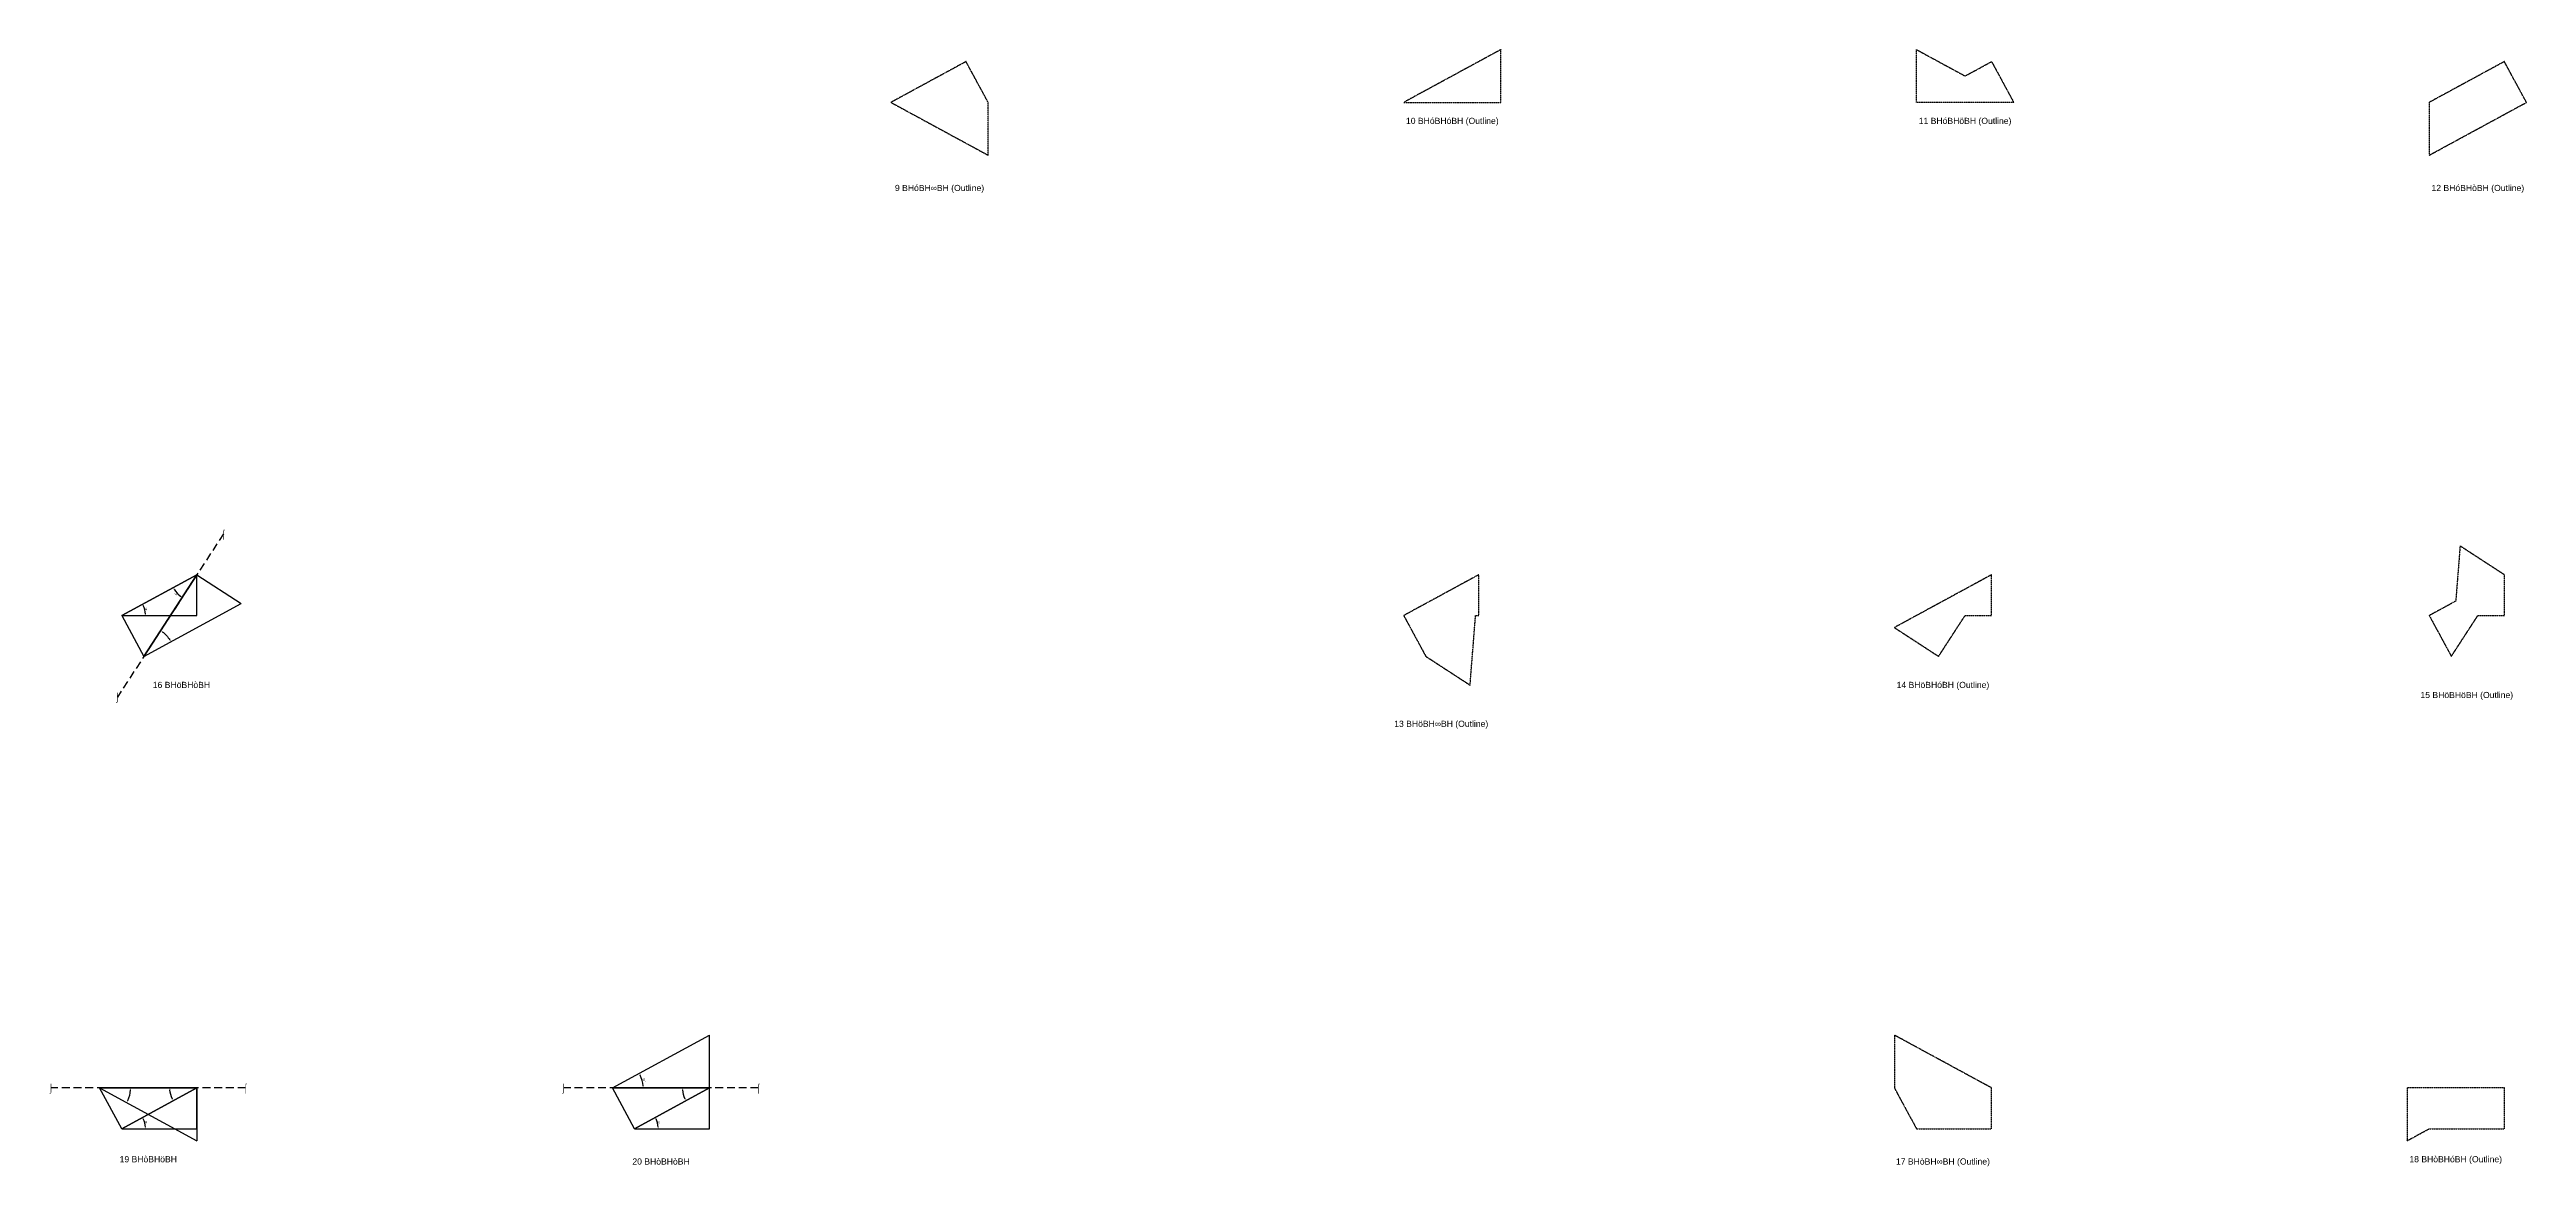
# Model space of a CAD drawing. Header units: millimetres. Extents: x 1423577 to 4401751, y -454579 to 121312.
# Drawn here: x 1835732 to 2238312, y -391482 to -210101 of the extents above; entities that cross this region are included whole.
import ezdxf
from ezdxf.enums import TextEntityAlignment as Align

# ---------------------------------------------------------------- set-up
doc = ezdxf.new("R2010")
doc.units = ezdxf.units.MM
doc.header["$PDMODE"] = 35
doc.linetypes.add('DASHED', pattern=[19.05, 12.7, -6.35])
for name, color, linetype in [('BASE', 170, 'Continuous'), ('HYPOTENUSE', 20, 'Continuous'), ('PERPENDICULAR', 90, 'Continuous')]:
    doc.layers.add(name, color=color, linetype=linetype)
doc.styles.add('Arial', font='arial_0.ttf')
doc.dimstyles.new('ISO-25', dxfattribs={"dimtxt": 250, "dimasz": 100, "dimexe": 1.25, "dimexo": 0.625, "dimgap": 100, "dimtad": 1, "dimdec": 0, "dimtxsty": 'Arial', "dimcen": 2.5, "dimadec": 0, "dimazin": 0, "dimtfac": 1, "dimtdec": 0, "dimtmove": 0, "dimatfit": 3, "dimfxl": 1, "dimarcsym": 0})

# ---------------------------------------------------------------- blocks, each defined once
blk = doc.blocks.new('*D2')
at = {"color": 0, "lineweight": -2, "transparency": 16777216}
blk.add_arc((0, 0), 3850, 3.72107, 24.76727, dxfattribs=at)
at = {"color": 0, "transparency": 16777216}
for points in [[(3459, 1594), (3533, 1632), (3384, 1836)], [(3884, 251), (3800, 249), (3850, 0)]]:
    blk.add_solid(points, dxfattribs=at)
at = {"layer": 'Defpoints', "color": 0, "transparency": 16777216}
for p in [(12208, 6625), (0, 0), (0, 0), (3797, 635), (12208, 0)]:
    blk.add_point(p, dxfattribs=at)
at = {"color": 0, "transparency": 16777216, "insert": (3952, 1003), "char_height": 250, "attachment_point": 5, "rotation": 284.24417, "style": 'Arial'}
blk.add_mtext('28°', dxfattribs=at)
blk = doc.blocks.new('GTN')
at = {"layer": 'BASE'}
blk.add_line((0, 0), (12208.3, 0), dxfattribs=at)
at = {"layer": 'HYPOTENUSE'}
blk.add_line((0, 0), (12208.3, 6625.3), dxfattribs=at)
at = {"layer": 'PERPENDICULAR'}
blk.add_line((12208.3, 0), (12208.3, 6625.3), dxfattribs=at)
at = {"color": 6}
dim = blk.add_angular_dim_2l(base=(3797.3, 635.2), line1=((0, 0), (12208.3, 0)), line2=((0, 0), (12208.3, 6625.3)), dimstyle='ISO-25', override={"dimasz": 250}, dxfattribs=at)
dim.commit()
dim.dimension.update_dxf_attribs({"geometry": '*D2', "text_midpoint": (3952.4, 1003.3)})

msp = doc.modelspace()

# ---------------------------------------------------------------- linework, layer by layer
at = {"linetype": 'DASHED', "ltscale": 100}
for p, q in [((1863988, -288768), (1846763, -315270)), ((1867584, -378735), (1835976, -378735)), ((1950925, -378735), (1919317, -378735))]:
    msp.add_line(p, q, dxfattribs=at)
at = {"linetype": 'DASHED'}
for points in [[(1988289, -218678), (1984693, -212053), (1972485, -218678), (1988289, -227254)], [(2071630, -210101), (2055826, -218678), (2071630, -218678)], [(2154971, -218678), (2139167, -218678), (2139167, -210101), (2147069, -214390), (2151376, -212053)], [(2238312, -218678), (2234717, -212053), (2222508, -218678), (2222508, -227254)], [(2230410, -302019), (2234717, -302019), (2234717, -295394), (2227526, -290720), (2226815, -299682), (2222508, -302019), (2226104, -308644)], [(2068035, -295394), (2055826, -302019), (2059422, -308644), (2066613, -313318), (2067509, -302019), (2068035, -302019)], [(2147069, -302019), (2151376, -302019), (2151376, -295394), (2135572, -303970), (2142763, -308644)], [(2135572, -378735), (2139167, -385360), (2151376, -385360), (2151376, -378735), (2135572, -370158)], [(2222508, -385360), (2234717, -385360), (2234717, -378735), (2218913, -378735), (2218913, -387311)]]:
    msp.add_lwpolyline(points, close=True, dxfattribs=at)

# ---------------------------------------------------------------- block references
for p in [(1847473, -302019), (1847473, -385360), (1930815, -385360)]:
    msp.add_blockref('GTN', p)
at = {"linetype": 'DASHED', "ltscale": 100}
for p, xscale, yscale, zscale, rotation in [((1859682, -295394), 1.137767409785081, 1.137767409785081, 1.137767409785081, 208.4883327617913), ((1851069, -308644), -1.294514678769051, 1.294514678769051, 1.294514678769051, 236.9766655235825), ((1859682, -378735), -1.137767409785081, 1.137767409785081, 1.137767409785081, 28.48833276179131), ((1943023, -378735), -1.137767409785081, 1.137767409785081, 1.137767409785081, 28.48833276179131), ((1843878, -378735), -1.294514678769051, 1.294514678769051, 1.294514678769051, 180)]:
    msp.add_blockref('GTN', p, dxfattribs=dict(at, xscale=xscale, yscale=yscale, zscale=zscale, rotation=rotation))
at = {"linetype": 'DASHED', "ltscale": 100, "xscale": 1.294514678769051, "yscale": 1.294514678769051, "zscale": 1.294514678769051}
msp.add_blockref('GTN', (1927219, -378735), dxfattribs=at)

# ---------------------------------------------------------------- texts
at = {"linetype": 'DASHED', "ltscale": 100, "style": 'Arial'}
for s, p in [('10 BHóBHóBH (Outline)', (2063728, -221680)), ('11 BHóBHöBH (Outline)', (2147069, -221680)), ('9 BHóBH∞BH (Outline)', (1980387, -232575)), ('12 BHóBHòBH (Outline)', (2230410, -232575)), ('⌠', (1863988, -288768)), ('16 BHöBHòBH', (1857173, -313282)), ('14 BHöBHóBH (Outline)', (2143474, -313282)), ('⌡', (1846763, -315270)), ('15 BHöBHöBH (Outline)', (2228613, -314918)), ('13 BHöBH∞BH (Outline)', (2061930, -319592)), ('⌡', (1835976, -378735)), ('⌠', (1867584, -378735)), ('⌡', (1919317, -378735)), ('⌠', (1950925, -378735)), ('19 BHòBHöBH', (1851780, -390313)), ('20 BHòBHòBH', (1935121, -390681)), ('17 BHòBH∞BH (Outline)', (2143474, -390681)), ('18 BHòBHóBH (Outline)', (2226815, -390313))]:
    msp.add_text(s, height=1000, dxfattribs=at).set_placement(p, align=Align.MIDDLE_CENTER)

doc.saveas('drawing.dxf')
